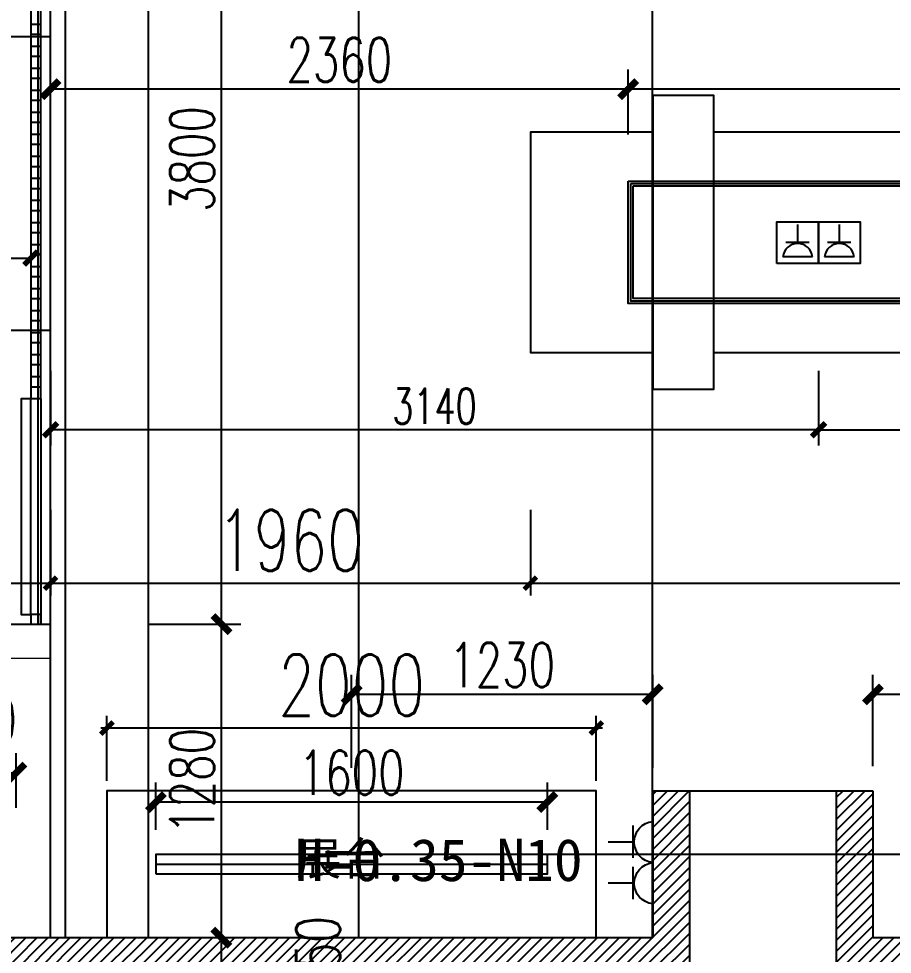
# Model space of a CAD drawing. Header units: millimetres. Extents: x 5625199 to 7433318, y -3316392 to -2552493.
# Drawn here: x 5905259 to 5908830, y -2585258 to -2581436 of the extents above; entities that cross this region are included whole.
import ezdxf

# ---------------------------------------------------------------- set-up
doc = ezdxf.new("R2010")
doc.units = ezdxf.units.MM
doc.header["$PDMODE"] = 35
doc.header["$PDSIZE"] = -10
for name, color, linetype in [('PL-固定家具', 155, 'Continuous'), ('PL-固定落地', 155, 'Continuous'), ('PL-地坪线', 8, 'Continuous'), ('PL-天花', 30, 'Continuous'), ('PL-文字标注', 2, 'Continuous'), ('PL-新建墙体', 5, 'Continuous'), ('PL-新建墙体尺寸', 155, 'Continuous'), ('PL-活动家具', 15, 'Continuous'), ('PL-灯具尺寸', 155, 'Continuous'), ('PL-门', 4, 'Continuous'), ('TXT【文字】', 8, 'Continuous'), ('开关', 1, 'Continuous'), ('插座', 1, 'Continuous')]:
    doc.layers.add(name, color=color, linetype=linetype)
doc.styles.add('STYLE2', font='simhei.ttf')
doc.styles.add('XZC', font='SIMPLEX.SHX', dxfattribs={"width": 0.7, "bigfont": 'hztxt.shx'})
doc.styles.add('标注-尺寸', font='simplex.shx', dxfattribs={"width": 0.7})
doc.styles.add('黑体', font='simhei.ttf')
doc.linetypes.add('LED_LINE', pattern='A,12.7,-5.08,["LED",XZC,S=2.54,R=0,X=-2.54,Y=-1.27],-6.35', length=24.13)
doc.dimstyles.new('100', dxfattribs={"dimtxt": 180, "dimasz": 70, "dimexe": 80, "dimexo": 100, "dimgap": 30, "dimtad": 1, "dimdec": 0, "dimrnd": 5, "dimdsep": 46, "dimtxsty": '标注-尺寸', "dimblk": 'ARCHTICK', "dimcen": 0.2, "dimdle": 5, "dimclrd": 8, "dimclre": 8, "dimclrt": 2, "dimadec": 0, "dimazin": 0, "dimtfac": 1, "dimtdec": 0, "dimtmove": 2, "dimatfit": 3, "dimldrblk": 'ccccc', "dimfxl": 300, "dimfxlon": 1, "dimtolj": 1, "dimtzin": 0, "dimarcsym": 0})
doc.dimstyles.new('MS55', dxfattribs={"dimscale": 0, "dimtxt": 5, "dimasz": 1, "dimexe": 1, "dimexo": 0.8, "dimgap": 1, "dimtad": 1, "dimdec": 0, "dimrnd": 5, "dimdsep": 46, "dimtxsty": '标注-尺寸', "dimblk": 'ARCHTICK', "dimcen": 0, "dimdle": 0.5, "dimclrd": 256, "dimclre": 256, "dimclrt": 50, "dimadec": 0, "dimazin": 0, "dimtfac": 1, "dimtdec": 0, "dimtix": 1, "dimtofl": 0, "dimtmove": 2, "dimatfit": 3, "dimldrblk": 'jt2', "dimfxl": 6, "dimfxlon": 1, "dimtvp": 1, "dimtolj": 1, "dimtzin": 0, "dimarcsym": 0})
doc.dimstyles.new('副本 100', dxfattribs={"dimscale": 0.8, "dimtxt": 180, "dimasz": 70, "dimexe": 80, "dimexo": 100, "dimgap": 30, "dimtad": 1, "dimdec": 0, "dimrnd": 5, "dimdsep": 46, "dimtxsty": '标注-尺寸', "dimblk": 'ARCHTICK', "dimcen": 0.2, "dimdle": 5, "dimclrd": 8, "dimclre": 8, "dimclrt": 2, "dimadec": 0, "dimazin": 0, "dimtfac": 1, "dimtdec": 0, "dimtmove": 2, "dimatfit": 3, "dimldrblk": 'ccccc', "dimfxl": 300, "dimfxlon": 1, "dimtolj": 1, "dimtzin": 0, "dimarcsym": 0})

# ---------------------------------------------------------------- blocks, each defined once
blk = doc.blocks.new('_ArchTick')
at = {"color": 0, "linetype": 'ByBlock', "const_width": 0.4}
blk.add_lwpolyline([(-0.5, -0.5), (0.5, 0.5)], dxfattribs=at)
blk = doc.blocks.new('*D36')
at = {"layer": 'Defpoints', "color": 0, "ltscale": 500, "transparency": 16777216}
for p in [(5905389.4, -2585189.4), (5906087.8, -2585189.4), (5905389.4, -2585339.4)]:
    blk.add_point(p, dxfattribs=at)
at = {"layer": 'PL-新建墙体尺寸', "color": 8, "lineweight": -2, "ltscale": 500, "transparency": 16777216}
for p, q in [((5905787.8, -2585189.4), (5906167.8, -2585189.4)), ((5906087.8, -2585344.4), (5906087.8, -2585184.4)), ((5905787.8, -2585339.4), (5906167.8, -2585339.4))]:
    blk.add_line(p, q, dxfattribs=at)
at = {"layer": 'PL-新建墙体尺寸', "color": 8, "linetype": 'ByBlock', "lineweight": -2, "transparency": 16777216, "xscale": 70, "yscale": 70, "zscale": 70}
for p, rotation in [((5906087.8, -2585189.4), 90), ((5906087.8, -2585339.4), 270)]:
    blk.add_blockref('_ArchTick', p, dxfattribs=dict(at, rotation=rotation))
at = {"layer": 'PL-新建墙体尺寸', "color": 2, "ltscale": 500, "transparency": 16777216, "insert": (5906482.8, -2585264.4), "char_height": 180, "attachment_point": 5, "rotation": 90, "style": '标注-尺寸'}
blk.add_mtext('\\A1;150', dxfattribs=at)
blk = doc.blocks.new('ccccc')
h = blk.add_hatch(color=44)
h.dxf.hatch_style = 1
h.paths.add_polyline_path([(-1.713, -1.115), (-1.349, -1.475), (0, 0), (-1.349, 1.475), (-1.713, 1.115), (-0.424, 0)])
at = {"color": 44}
for p, q in [((-1.349, 1.475), (-1.713, 1.115)), ((-1.713, 1.115), (-0.424, 0)), ((0, 0), (-1.349, 1.475)), ((-0.424, 0), (-5.067, 0)), ((-1.713, -1.115), (-0.424, 0)), ((0, 0), (-1.349, -1.475)), ((-1.349, -1.475), (-1.713, -1.115))]:
    blk.add_line(p, q, dxfattribs=at)
blk = doc.blocks.new('*D37')
at = {"layer": 'PL-新建墙体尺寸', "color": 8, "lineweight": -2, "ltscale": 500, "transparency": 16777216}
for p, q in [((5905787.8, -2583909.3), (5906167.8, -2583909.3)), ((5906087.8, -2585194.4), (5906087.8, -2583904.3)), ((5905787.8, -2585189.4), (5906167.8, -2585189.4))]:
    blk.add_line(p, q, dxfattribs=at)
at = {"layer": 'PL-新建墙体尺寸', "color": 8, "linetype": 'ByBlock', "lineweight": -2, "transparency": 16777216, "xscale": 70, "yscale": 70, "zscale": 70}
for p, rotation in [((5906087.8, -2583909.3), 90), ((5906087.8, -2585189.4), 270)]:
    blk.add_blockref('_ArchTick', p, dxfattribs=dict(at, rotation=rotation))
at = {"layer": 'PL-新建墙体尺寸', "color": 2, "ltscale": 500, "transparency": 16777216, "insert": (5905967.8, -2584549.4), "char_height": 180, "attachment_point": 5, "rotation": 90, "style": '标注-尺寸'}
blk.add_mtext('\\A1;1280', dxfattribs=at)
blk = doc.blocks.new('*D38')
at = {"layer": 'PL-新建墙体尺寸', "color": 8, "lineweight": -2, "ltscale": 500, "transparency": 16777216}
for p, q in [((5905978.5, -2580109.3), (5906167.8, -2580109.3)), ((5906087.8, -2583914.3), (5906087.8, -2580104.3)), ((5905787.8, -2583909.3), (5906167.8, -2583909.3))]:
    blk.add_line(p, q, dxfattribs=at)
at = {"layer": 'PL-新建墙体尺寸', "color": 8, "linetype": 'ByBlock', "lineweight": -2, "transparency": 16777216, "xscale": 70, "yscale": 70, "zscale": 70}
for p, rotation in [((5906087.8, -2580109.3), 90), ((5906087.8, -2583909.3), 270)]:
    blk.add_blockref('_ArchTick', p, dxfattribs=dict(at, rotation=rotation))
at = {"layer": 'PL-新建墙体尺寸', "color": 2, "ltscale": 500, "transparency": 16777216, "insert": (5905967.8, -2582009.3), "char_height": 180, "attachment_point": 5, "rotation": 90, "style": '标注-尺寸'}
blk.add_mtext('\\A1;3800', dxfattribs=at)
blk = doc.blocks.new('*D112')
at = {"layer": 'Defpoints', "color": 0, "transparency": 16777216}
for p in [(5907750.5, -2581724.2), (5907750.5, -2582009.5), (5912604.1, -2582099.4)]:
    blk.add_point(p, dxfattribs=at)
at = {"layer": 'PL-灯具尺寸', "color": 8, "lineweight": -2, "ltscale": 500, "transparency": 16777216}
for p, q in [((5907750.5, -2581909.5), (5907750.5, -2581644.2)), ((5912604.1, -2581999.4), (5912604.1, -2581644.2)), ((5912609.1, -2581724.2), (5907745.5, -2581724.2))]:
    blk.add_line(p, q, dxfattribs=at)
at = {"layer": 'PL-灯具尺寸', "color": 8, "linetype": 'ByBlock', "lineweight": -2, "transparency": 16777216, "xscale": 70, "yscale": 70, "zscale": 70, "rotation": 180}
blk.add_blockref('_ArchTick', (5907750.5, -2581724.2), dxfattribs=at)
at = {"layer": 'PL-灯具尺寸', "color": 8, "linetype": 'ByBlock', "lineweight": -2, "transparency": 16777216, "xscale": 70, "yscale": 70, "zscale": 70}
blk.add_blockref('_ArchTick', (5912604.1, -2581724.2), dxfattribs=at)
at = {"layer": 'PL-灯具尺寸', "color": 2, "ltscale": 500, "transparency": 16777216, "insert": (5910177.3, -2581604.2), "char_height": 180, "attachment_point": 5, "style": '标注-尺寸'}
blk.add_mtext('\\A1;4855', dxfattribs=at)
blk = doc.blocks.new('*D113')
at = {"layer": 'Defpoints', "color": 0, "transparency": 16777216}
for p in [(5905389.4, -2581724.2), (5907750.5, -2582009.5), (5905389.4, -2584064.6)]:
    blk.add_point(p, dxfattribs=at)
at = {"layer": 'PL-灯具尺寸', "color": 8, "lineweight": -2, "ltscale": 500, "transparency": 16777216}
for p, q in [((5905389.4, -2582024.2), (5905389.4, -2581644.2)), ((5907750.5, -2581909.5), (5907750.5, -2581644.2)), ((5907755.5, -2581724.2), (5905384.4, -2581724.2))]:
    blk.add_line(p, q, dxfattribs=at)
at = {"layer": 'PL-灯具尺寸', "color": 8, "linetype": 'ByBlock', "lineweight": -2, "transparency": 16777216, "xscale": 70, "yscale": 70, "zscale": 70, "rotation": 180}
blk.add_blockref('_ArchTick', (5905389.4, -2581724.2), dxfattribs=at)
at = {"layer": 'PL-灯具尺寸', "color": 8, "linetype": 'ByBlock', "lineweight": -2, "transparency": 16777216, "xscale": 70, "yscale": 70, "zscale": 70}
blk.add_blockref('_ArchTick', (5907750.5, -2581724.2), dxfattribs=at)
at = {"layer": 'PL-灯具尺寸', "color": 2, "ltscale": 500, "transparency": 16777216, "insert": (5906570, -2581604.2), "char_height": 180, "attachment_point": 5, "style": '标注-尺寸'}
blk.add_mtext('\\A1;2360', dxfattribs=at)
blk = doc.blocks.new('*D137')
at = {"layer": 'Defpoints', "color": 0, "transparency": 16777216}
for p in [(5908750.5, -2584196.1), (5908750.5, -2584589.4), (5909877.3, -2584849.4)]:
    blk.add_point(p, dxfattribs=at)
at = {"layer": 'PL-灯具尺寸', "color": 8, "lineweight": -2, "ltscale": 500, "transparency": 16777216}
for p, q in [((5908750.5, -2584489.4), (5908750.5, -2584116.1)), ((5909877.3, -2584496.1), (5909877.3, -2584116.1)), ((5909882.3, -2584196.1), (5908745.5, -2584196.1))]:
    blk.add_line(p, q, dxfattribs=at)
at = {"layer": 'PL-灯具尺寸', "color": 8, "linetype": 'ByBlock', "lineweight": -2, "transparency": 16777216, "xscale": 70, "yscale": 70, "zscale": 70, "rotation": 180}
blk.add_blockref('_ArchTick', (5908750.5, -2584196.1), dxfattribs=at)
at = {"layer": 'PL-灯具尺寸', "color": 8, "linetype": 'ByBlock', "lineweight": -2, "transparency": 16777216, "xscale": 70, "yscale": 70, "zscale": 70}
blk.add_blockref('_ArchTick', (5909877.3, -2584196.1), dxfattribs=at)
at = {"layer": 'PL-灯具尺寸', "color": 2, "ltscale": 500, "transparency": 16777216, "insert": (5909313.9, -2584076.1), "char_height": 180, "attachment_point": 5, "style": '标注-尺寸'}
blk.add_mtext('\\A1;1125', dxfattribs=at)
blk = doc.blocks.new('*D138')
at = {"layer": 'Defpoints', "color": 0, "transparency": 16777216}
for p in [(5906620.1, -2584196.1), (5906620.1, -2584889.4), (5907850.5, -2584889.4)]:
    blk.add_point(p, dxfattribs=at)
at = {"layer": 'PL-灯具尺寸', "color": 8, "lineweight": -2, "ltscale": 500, "transparency": 16777216}
for p, q in [((5906620.1, -2584496.1), (5906620.1, -2584116.1)), ((5907850.5, -2584496.1), (5907850.5, -2584116.1)), ((5907855.5, -2584196.1), (5906615.1, -2584196.1))]:
    blk.add_line(p, q, dxfattribs=at)
at = {"layer": 'PL-灯具尺寸', "color": 8, "linetype": 'ByBlock', "lineweight": -2, "transparency": 16777216, "xscale": 70, "yscale": 70, "zscale": 70, "rotation": 180}
blk.add_blockref('_ArchTick', (5906620.1, -2584196.1), dxfattribs=at)
at = {"layer": 'PL-灯具尺寸', "color": 8, "linetype": 'ByBlock', "lineweight": -2, "transparency": 16777216, "xscale": 70, "yscale": 70, "zscale": 70}
blk.add_blockref('_ArchTick', (5907850.5, -2584196.1), dxfattribs=at)
at = {"layer": 'PL-灯具尺寸', "color": 2, "ltscale": 500, "transparency": 16777216, "insert": (5907235.3, -2584076.1), "char_height": 180, "attachment_point": 5, "style": '标注-尺寸'}
blk.add_mtext('\\A1;1230', dxfattribs=at)
blk = doc.blocks.new('c')
at = {"color": 1}
for p, q in [((788246.7, -244144.4), (788246.7, -243941.4)), ((788369.6, -244135), (788119, -244135)), ((788406.2, -244287), (788087.1, -244287))]:
    blk.add_line(p, q, dxfattribs=at)
blk.add_arc((788246.7, -244305), 160.6, 6.43423, 173.56577, dxfattribs=at)
blk = doc.blocks.new('*D664')
at = {"layer": 'Defpoints', "color": 0, "transparency": 16777216}
for p in [(5903977.2, -2582088.4), (5905309.4, -2582088.4), (5905309.4, -2582413.8)]:
    blk.add_point(p, dxfattribs=at)
at = {"layer": '插座', "color": 8, "lineweight": -2, "ltscale": 500, "transparency": 16777216}
for p, q in [((5903977.2, -2582173.8), (5903977.2, -2582477.8)), ((5905309.4, -2582173.8), (5905309.4, -2582477.8)), ((5903973.2, -2582413.8), (5905313.4, -2582413.8))]:
    blk.add_line(p, q, dxfattribs=at)
at = {"layer": '插座', "color": 8, "linetype": 'ByBlock', "lineweight": -2, "transparency": 16777216, "xscale": 56, "yscale": 56, "zscale": 56, "rotation": 180}
blk.add_blockref('_ArchTick', (5903977.2, -2582413.8), dxfattribs=at)
at = {"layer": '插座', "color": 8, "linetype": 'ByBlock', "lineweight": -2, "transparency": 16777216, "xscale": 56, "yscale": 56, "zscale": 56}
blk.add_blockref('_ArchTick', (5905309.4, -2582413.8), dxfattribs=at)
at = {"layer": '插座', "color": 2, "ltscale": 500, "transparency": 16777216, "insert": (5904643.3, -2582317.8), "char_height": 144, "attachment_point": 5, "style": '标注-尺寸'}
blk.add_mtext('\\A1;1330', dxfattribs=at)
blk = doc.blocks.new('*D1154')
at = {"layer": 'Defpoints', "color": 0, "transparency": 16777216}
for p in [(5907350.5, -2582799.4), (5905389.4, -2583134.1), (5907350.5, -2583741.7)]:
    blk.add_point(p, dxfattribs=at)
at = {"layer": 'TXT【文字】', "lineweight": -2, "ltscale": 500, "transparency": 16777216}
for p, q in [((5905389.4, -2583441.7), (5905389.4, -2583791.7)), ((5907350.5, -2583441.7), (5907350.5, -2583791.7)), ((5905364.4, -2583741.7), (5907375.5, -2583741.7))]:
    blk.add_line(p, q, dxfattribs=at)
at = {"layer": 'TXT【文字】', "linetype": 'ByBlock', "lineweight": -2, "transparency": 16777216, "xscale": 50.00000000000001, "yscale": 50.00000000000001, "zscale": 50.00000000000001, "rotation": 180}
blk.add_blockref('_ArchTick', (5905389.4, -2583741.7), dxfattribs=at)
at = {"layer": 'TXT【文字】', "linetype": 'ByBlock', "lineweight": -2, "transparency": 16777216, "xscale": 50.00000000000001, "yscale": 50.00000000000001, "zscale": 50.00000000000001}
blk.add_blockref('_ArchTick', (5907350.5, -2583741.7), dxfattribs=at)
at = {"layer": 'TXT【文字】', "color": 50, "ltscale": 500, "transparency": 16777216, "insert": (5906370, -2583566.7), "char_height": 250, "attachment_point": 5, "style": '标注-尺寸'}
blk.add_mtext('\\A1;1960', dxfattribs=at)
blk = doc.blocks.new('jt2')
at = {"ltscale": 0.1}
blk.add_line((0, 0), (-1, 0), dxfattribs=at)
at = {"color": 6, "ltscale": 0.1}
blk.add_lwpolyline([(-1.217, 1.261), (-0.717, 1.5), (0.019, 0), (-0.717, -1.5), (-1.217, -1.261), (0, 0), (-1.217, 1.261)], dxfattribs=at)
blk = doc.blocks.new('*D1155')
at = {"layer": 'Defpoints', "color": 0, "transparency": 16777216}
for p in [(5907350.5, -2582799.4), (5913004.1, -2582799.4), (5913004.1, -2583741.7)]:
    blk.add_point(p, dxfattribs=at)
at = {"layer": 'TXT【文字】', "lineweight": -2, "ltscale": 500, "transparency": 16777216}
for p, q in [((5907350.5, -2583441.7), (5907350.5, -2583791.7)), ((5913004.1, -2583441.7), (5913004.1, -2583791.7)), ((5907325.5, -2583741.7), (5913029.1, -2583741.7))]:
    blk.add_line(p, q, dxfattribs=at)
at = {"layer": 'TXT【文字】', "linetype": 'ByBlock', "lineweight": -2, "transparency": 16777216, "xscale": 50.00000000000001, "yscale": 50.00000000000001, "zscale": 50.00000000000001, "rotation": 180}
blk.add_blockref('_ArchTick', (5907350.5, -2583741.7), dxfattribs=at)
at = {"layer": 'TXT【文字】', "linetype": 'ByBlock', "lineweight": -2, "transparency": 16777216, "xscale": 50.00000000000001, "yscale": 50.00000000000001, "zscale": 50.00000000000001}
blk.add_blockref('_ArchTick', (5913004.1, -2583741.7), dxfattribs=at)
at = {"layer": 'TXT【文字】', "color": 50, "ltscale": 500, "transparency": 16777216, "insert": (5910177.3, -2583566.7), "char_height": 250, "attachment_point": 5, "style": '标注-尺寸'}
blk.add_mtext('\\A1;5655', dxfattribs=at)
blk = doc.blocks.new('*D1234')
at = {"layer": 'Defpoints', "color": 0, "transparency": 16777216}
for p in [(5904232.3, -2582009.3), (5905389.4, -2583076.1), (5905389.4, -2583741.7)]:
    blk.add_point(p, dxfattribs=at)
at = {"layer": 'TXT【文字】', "lineweight": -2, "ltscale": 500, "transparency": 16777216}
for p, q in [((5904232.3, -2583441.7), (5904232.3, -2583791.7)), ((5905389.4, -2583441.7), (5905389.4, -2583791.7)), ((5904207.3, -2583741.7), (5905414.4, -2583741.7))]:
    blk.add_line(p, q, dxfattribs=at)
at = {"layer": 'TXT【文字】', "linetype": 'ByBlock', "lineweight": -2, "transparency": 16777216, "xscale": 50.00000000000001, "yscale": 50.00000000000001, "zscale": 50.00000000000001, "rotation": 180}
blk.add_blockref('_ArchTick', (5904232.3, -2583741.7), dxfattribs=at)
at = {"layer": 'TXT【文字】', "linetype": 'ByBlock', "lineweight": -2, "transparency": 16777216, "xscale": 50.00000000000001, "yscale": 50.00000000000001, "zscale": 50.00000000000001}
blk.add_blockref('_ArchTick', (5905389.4, -2583741.7), dxfattribs=at)
at = {"layer": 'TXT【文字】', "color": 50, "ltscale": 500, "transparency": 16777216, "insert": (5904810.8, -2583566.7), "char_height": 250, "attachment_point": 5, "style": '标注-尺寸'}
blk.add_mtext('\\A1;1155', dxfattribs=at)
blk = doc.blocks.new('G$C5D224C30')
at = {"color": 1}
for p, q in [((85.2, 81.8), (85.2, 159)), ((131.9, 85.4), (36.7, 85.4)), ((145.8, 27.6), (24.5, 27.6))]:
    blk.add_line(p, q, dxfattribs=at)
blk.add_lwpolyline([(0, 0), (0, 170), (170.3, 170), (170.3, 0)], close=True, dxfattribs=at)
blk.add_arc((85.2, 20.8), 61, 6.4342, 173.5658, dxfattribs=at)
blk = doc.blocks.new('*D1313')
at = {"layer": 'Defpoints', "color": 0, "transparency": 16777216}
for p in [(5908528.2, -2582436.1), (5905389.4, -2582451.2), (5905389.4, -2583115)]:
    blk.add_point(p, dxfattribs=at)
at = {"layer": '插座', "color": 8, "lineweight": -2, "ltscale": 500, "transparency": 16777216}
for p, q in [((5905389.4, -2582875), (5905389.4, -2583179)), ((5908528.2, -2582875), (5908528.2, -2583179)), ((5908532.2, -2583115), (5905385.4, -2583115))]:
    blk.add_line(p, q, dxfattribs=at)
at = {"layer": '插座', "color": 8, "linetype": 'ByBlock', "lineweight": -2, "transparency": 16777216, "xscale": 56, "yscale": 56, "zscale": 56, "rotation": 180}
blk.add_blockref('_ArchTick', (5905389.4, -2583115), dxfattribs=at)
at = {"layer": '插座', "color": 8, "linetype": 'ByBlock', "lineweight": -2, "transparency": 16777216, "xscale": 56, "yscale": 56, "zscale": 56}
blk.add_blockref('_ArchTick', (5908528.2, -2583115), dxfattribs=at)
at = {"layer": '插座', "color": 2, "ltscale": 500, "transparency": 16777216, "insert": (5906958.8, -2583019), "char_height": 144, "attachment_point": 5, "style": '标注-尺寸'}
blk.add_mtext('\\A1;3140', dxfattribs=at)
blk = doc.blocks.new('*D1314')
at = {"layer": 'Defpoints', "color": 0, "transparency": 16777216}
for p in [(5909057.3, -2580109.3), (5909244.4, -2580109.3), (5908698.5, -2582351.2)]:
    blk.add_point(p, dxfattribs=at)
at = {"layer": '插座', "color": 8, "lineweight": -2, "ltscale": 500, "transparency": 16777216}
for p, q in [((5909137.3, -2580109.3), (5909308.4, -2580109.3)), ((5909244.4, -2582355.2), (5909244.4, -2580105.3)), ((5909004.4, -2582351.2), (5909308.4, -2582351.2))]:
    blk.add_line(p, q, dxfattribs=at)
at = {"layer": '插座', "color": 8, "linetype": 'ByBlock', "lineweight": -2, "transparency": 16777216, "xscale": 56, "yscale": 56, "zscale": 56}
for p, rotation in [((5909244.4, -2580109.3), 90), ((5909244.4, -2582351.2), 270)]:
    blk.add_blockref('_ArchTick', p, dxfattribs=dict(at, rotation=rotation))
at = {"layer": '插座', "color": 2, "ltscale": 500, "transparency": 16777216, "insert": (5909148.4, -2581230.2), "char_height": 144, "attachment_point": 5, "rotation": 90, "style": '标注-尺寸'}
blk.add_mtext('\\A1;2240', dxfattribs=at)
blk = doc.blocks.new('*D1315')
at = {"layer": 'Defpoints', "color": 0, "transparency": 16777216}
for p in [(5908528.2, -2582436.1), (5918585.3, -2582436.1), (5918585.3, -2583115)]:
    blk.add_point(p, dxfattribs=at)
at = {"layer": '插座', "color": 8, "lineweight": -2, "ltscale": 500, "transparency": 16777216}
for p, q in [((5908528.2, -2582875), (5908528.2, -2583179)), ((5918585.3, -2582875), (5918585.3, -2583179)), ((5908524.2, -2583115), (5918589.3, -2583115))]:
    blk.add_line(p, q, dxfattribs=at)
at = {"layer": '插座', "color": 8, "linetype": 'ByBlock', "lineweight": -2, "transparency": 16777216, "xscale": 56, "yscale": 56, "zscale": 56, "rotation": 180}
blk.add_blockref('_ArchTick', (5908528.2, -2583115), dxfattribs=at)
at = {"layer": '插座', "color": 8, "linetype": 'ByBlock', "lineweight": -2, "transparency": 16777216, "xscale": 56, "yscale": 56, "zscale": 56}
blk.add_blockref('_ArchTick', (5918585.3, -2583115), dxfattribs=at)
at = {"layer": '插座', "color": 2, "ltscale": 500, "transparency": 16777216, "insert": (5913556.8, -2583019), "char_height": 144, "attachment_point": 5, "style": '标注-尺寸'}
blk.add_mtext('\\A1;10055', dxfattribs=at)
blk = doc.blocks.new('*D1414')
at = {"layer": 'Defpoints', "color": 0, "transparency": 16777216}
for p in [(5905620.1, -2584333.6), (5905620.1, -2584589.4), (5907620.1, -2584589.4)]:
    blk.add_point(p, dxfattribs=at)
at = {"layer": 'TXT【文字】', "lineweight": -2, "ltscale": 500, "transparency": 16777216}
for p, q in [((5905620.1, -2584549.4), (5905620.1, -2584283.6)), ((5907620.1, -2584549.4), (5907620.1, -2584283.6)), ((5907645.1, -2584333.6), (5905595.1, -2584333.6))]:
    blk.add_line(p, q, dxfattribs=at)
at = {"layer": 'TXT【文字】', "linetype": 'ByBlock', "lineweight": -2, "transparency": 16777216, "xscale": 50.00000000000001, "yscale": 50.00000000000001, "zscale": 50.00000000000001, "rotation": 180}
blk.add_blockref('_ArchTick', (5905620.1, -2584333.6), dxfattribs=at)
at = {"layer": 'TXT【文字】', "linetype": 'ByBlock', "lineweight": -2, "transparency": 16777216, "xscale": 50.00000000000001, "yscale": 50.00000000000001, "zscale": 50.00000000000001}
blk.add_blockref('_ArchTick', (5907620.1, -2584333.6), dxfattribs=at)
at = {"layer": 'TXT【文字】', "color": 50, "ltscale": 500, "transparency": 16777216, "insert": (5906620.1, -2584158.6), "char_height": 250, "attachment_point": 5, "style": '标注-尺寸'}
blk.add_mtext('\\A1;2000', dxfattribs=at)
blk = doc.blocks.new('*D1454')
at = {"layer": 'Defpoints', "color": 0, "transparency": 16777216}
for p in [(5905820.1, -2584635.9), (5905820.1, -2584849.4), (5907420.1, -2584849.4)]:
    blk.add_point(p, dxfattribs=at)
at = {"layer": 'PL-灯具尺寸', "color": 8, "lineweight": -2, "ltscale": 500, "transparency": 16777216}
for p, q in [((5905820.1, -2584749.4), (5905820.1, -2584555.9)), ((5907420.1, -2584749.4), (5907420.1, -2584555.9)), ((5907425.1, -2584635.9), (5905815.1, -2584635.9))]:
    blk.add_line(p, q, dxfattribs=at)
at = {"layer": 'PL-灯具尺寸', "color": 8, "linetype": 'ByBlock', "lineweight": -2, "transparency": 16777216, "xscale": 70, "yscale": 70, "zscale": 70, "rotation": 180}
blk.add_blockref('_ArchTick', (5905820.1, -2584635.9), dxfattribs=at)
at = {"layer": 'PL-灯具尺寸', "color": 8, "linetype": 'ByBlock', "lineweight": -2, "transparency": 16777216, "xscale": 70, "yscale": 70, "zscale": 70}
blk.add_blockref('_ArchTick', (5907420.1, -2584635.9), dxfattribs=at)
at = {"layer": 'PL-灯具尺寸', "color": 2, "ltscale": 500, "transparency": 16777216, "insert": (5906620.1, -2584515.9), "char_height": 180, "attachment_point": 5, "style": '标注-尺寸'}
blk.add_mtext('\\A1;1600', dxfattribs=at)
blk = doc.blocks.new('*D1462')
at = {"layer": 'Defpoints', "color": 0, "transparency": 16777216}
for p in [(5905249.4, -2584515.9), (5904929.7, -2584759.7), (5905249.4, -2584759.7)]:
    blk.add_point(p, dxfattribs=at)
at = {"layer": 'PL-灯具尺寸', "color": 8, "lineweight": -2, "ltscale": 500, "transparency": 16777216}
for p, q in [((5904929.7, -2584659.7), (5904929.7, -2584435.9)), ((5905249.4, -2584659.7), (5905249.4, -2584435.9)), ((5904924.7, -2584515.9), (5905254.4, -2584515.9))]:
    blk.add_line(p, q, dxfattribs=at)
at = {"layer": 'PL-灯具尺寸', "color": 8, "linetype": 'ByBlock', "lineweight": -2, "transparency": 16777216, "xscale": 70, "yscale": 70, "zscale": 70, "rotation": 180}
blk.add_blockref('_ArchTick', (5904929.7, -2584515.9), dxfattribs=at)
at = {"layer": 'PL-灯具尺寸', "color": 8, "linetype": 'ByBlock', "lineweight": -2, "transparency": 16777216, "xscale": 70, "yscale": 70, "zscale": 70}
blk.add_blockref('_ArchTick', (5905249.4, -2584515.9), dxfattribs=at)
at = {"layer": 'PL-灯具尺寸', "color": 2, "ltscale": 500, "transparency": 16777216, "insert": (5905089.5, -2584300.9), "char_height": 180, "attachment_point": 5, "style": '标注-尺寸'}
blk.add_mtext('\\A1;320', dxfattribs=at)

msp = doc.modelspace()

# ---------------------------------------------------------------- hatches: boundary and pattern name
at = {"layer": 'PL-地坪线', "ltscale": 500}
h = msp.add_hatch(dxfattribs=at)
h.set_pattern_fill('_USER', color=250, scale=600, angle=90, pattern_type=0)
h.set_pattern_definition([(90, (5905389.4, -2583909.3), (-600, 4e-14), [])])
h.paths.add_polyline_path([(5903357.27, -2580109.31), (5902757.27, -2580109.31), (5900849.37, -2580109.31), (5900849.36, -2583909.31), (5902909.37, -2583909.31), (5905389.39, -2583909.31), (5905389.39, -2580109.31)])
h = msp.add_hatch(dxfattribs=at)
h.set_pattern_fill('_USER', color=250, scale=1200, pattern_type=0)
h.set_pattern_definition([(0, (5905389.4, -2583909.3), (0, 1200), [])])
h.paths.add_polyline_path([(5903357.27, -2580109.31), (5902757.27, -2580109.31), (5900849.37, -2580109.31), (5900849.36, -2583909.31), (5902909.37, -2583909.31), (5905389.39, -2583909.31), (5905389.39, -2580109.31)])
h = msp.add_hatch(dxfattribs=at)
h.set_pattern_fill('_USER', color=250, scale=1200, angle=90, pattern_type=0)
h.set_pattern_definition([(90, (5919849.4, -2585359.4), (-1200, 7e-14), [])])
h.paths.add_polyline_path([(5927018.95, -2585729.48), (5927018.95, -2585339.42), (5925478.78, -2585339.42), (5925328.78, -2585339.42), (5923168.78, -2585339.42), (5923068.78, -2585339.42), (5923018.78, -2585339.42), (5923018.78, -2585289.42), (5923018.78, -2585189.42), (5923018.78, -2580509.31), (5923018.78, -2580109.31), (5922418.78, -2580109.31), (5921357.27, -2580109.31), (5920757.27, -2580109.31), (5915357.27, -2580109.31), (5914757.27, -2580109.31), (5909357.27, -2580109.31), (5908757.27, -2580109.31), (5905389.39, -2580109.31), (5905389.39, -2583909.31), (5905389.39, -2584049.31), (5905389.39, -2585189.42), (5907850.52, -2585189.42), (5907850.52, -2584589.42), (5908000.52, -2584589.42), (5908600.52, -2584589.42), (5908750.52, -2584589.42), (5908750.52, -2585189.42), (5912854.13, -2585189.42), (5912854.13, -2584589.42), (5913004.13, -2584589.42), (5913004.13, -2585339.42), (5915404.13, -2585339.42), (5915404.13, -2584589.42), (5915554.13, -2584589.42), (5915554.13, -2585189.42), (5919699.42, -2585189.42), (5919699.42, -2584589.42), (5919849.42, -2584589.42), (5919849.42, -2585339.42), (5919849.42, -2585349.42), (5919849.42, -2585359.42), (5919849.42, -2587719.42), (5919849.42, -2587729.42), (5919849.42, -2587739.42), (5919849.42, -2588489.42), (5919699.42, -2588489.42), (5919699.42, -2587889.42), (5915554.13, -2587889.42), (5915554.13, -2588489.42), (5915404.13, -2588489.42), (5915404.13, -2587739.42), (5913004.13, -2587739.42), (5913004.13, -2588489.42), (5912854.13, -2588489.42), (5912854.13, -2587889.42), (5908750.52, -2587889.42), (5908750.52, -2588489.42), (5908600.52, -2588489.42), (5908600.52, -2587739.42), (5908000.52, -2587739.42), (5908000.52, -2588489.42), (5907850.52, -2588489.42), (5907850.52, -2587889.42), (5905389.66, -2587889.42), (5905389.39, -2590009.53), (5903189.37, -2590009.53), (5903189.37, -2598029.48), (5905109.37, -2598029.48), (5907882.09, -2598029.48), (5920336.21, -2598029.48), (5923109.37, -2598029.48), (5925063.95, -2598029.48), (5926523.14, -2598029.48), (5927018.96, -2598029.48), (5927018.94, -2597729.66), (5926984.21, -2595029.85), (5923018.77, -2595029.85), (5923018.77, -2593127.21), (5923152.98, -2593127.21), (5923152.98, -2593687.74), (5923224.03, -2593687.74), (5924124.04, -2593687.74), (5924787.2, -2593687.74), (5924787.2, -2591366.67), (5924124.04, -2591366.67), (5923224.03, -2591366.67), (5923152.98, -2591366.67), (5923152.98, -2591927.2), (5923018.77, -2591927.2), (5923018.77, -2591579.55), (5921718.77, -2591579.55), (5921718.77, -2595029.85), (5921568.77, -2595029.85), (5921568.77, -2591579.55), (5921468.77, -2591579.55), (5921468.77, -2591429.55), (5923018.77, -2591429.55), (5923018.77, -2589809.55), (5927018.95, -2589809.55), (5927018.95, -2586329.48), (5927018.95, -2585774.42)])
h.paths.add_polyline_path([(5906475.65, -2595493.67), (5907291.12, -2595493.67), (5907698.86, -2596199.89), (5907291.12, -2596906.11), (5906475.65, -2596906.11), (5906067.92, -2596199.89)], flags=16)
h.paths.add_polyline_path([(5906533.39, -2595593.67), (5907233.39, -2595593.67), (5907583.39, -2596199.89), (5907233.39, -2596806.11), (5906533.39, -2596806.11), (5906183.39, -2596199.89)], flags=0)
h.paths.add_polyline_path([(5907239.37, -2596199.48, 1), (5906539.37, -2596199.48, 1)], flags=0)
at = {"layer": 'PL-新建墙体'}
h = msp.add_hatch(dxfattribs=at)
h.set_pattern_fill('ANSI31', color=251, scale=10)
h.set_pattern_definition([(45, (273402.825, -417409.755), (-22.4506403, 22.4506403), [])])
h.paths.add_polyline_path([(5905249.39, -2585189.42), (5904749.39, -2585189.42), (5904749.39, -2585339.42), (5904749.41, -2585839.42), (5905389.39, -2585839.42), (5905389.39, -2585339.42), (5908000.52, -2585339.42), (5908000.52, -2584589.42), (5907850.52, -2584589.42), (5907850.52, -2585189.42), (5905389.39, -2585189.42)])
h.paths.add_polyline_path([(5908600.52, -2587739.42), (5908600.52, -2588489.42), (5908750.52, -2588489.42), (5908750.52, -2587889.42), (5912854.13, -2587889.42), (5912854.13, -2588489.42), (5913004.13, -2588489.42), (5913004.13, -2587739.42)])
h.paths.add_polyline_path([(5913004.13, -2585339.42), (5913004.13, -2584589.42), (5912854.13, -2584589.42), (5912854.13, -2585189.42), (5908750.52, -2585189.42), (5908750.52, -2584589.42), (5908600.52, -2584589.42), (5908600.52, -2585339.42)])
h.paths.add_polyline_path([(5919849.42, -2585339.42), (5919849.42, -2584589.42), (5919699.42, -2584589.42), (5919699.42, -2585189.42), (5915554.13, -2585189.42), (5915554.13, -2584589.42), (5915404.13, -2584589.42), (5915404.13, -2585339.42)])
h.paths.add_polyline_path([(5915404.13, -2587739.42), (5915404.13, -2588489.42), (5915554.13, -2588489.42), (5915554.13, -2587889.42), (5919699.42, -2587889.42), (5919699.42, -2588489.42), (5919849.42, -2588489.42), (5919849.42, -2587739.42)])
h.paths.add_polyline_path([(5922418.78, -2579969.31), (5922418.78, -2580029.31), (5922418.78, -2580049.31), (5922418.78, -2580109.31), (5923018.78, -2580109.31), (5923018.78, -2580509.31), (5923168.78, -2580509.31), (5923168.78, -2580109.31), (5923289.37, -2580109.31), (5923289.37, -2579969.31)])

# ---------------------------------------------------------------- linework, layer by layer
at = {"lineweight": 9}
for p, q in [((5905389.39, -2583909.31), (5902909.37, -2583909.31)), ((5905389.39, -2584049.31), (5903049.37, -2584049.31))]:
    msp.add_line(p, q, dxfattribs=at)
at = {"ltscale": 500}
msp.add_line((5905389.39, -2585189.42), (5905389.39, -2583909.31), dxfattribs=at)
at = {"layer": 'PL-固定家具', "ltscale": 500}
for p, q in [((5905309.39, -2580109.2), (5905309.39, -2582989.31)), ((5905349.39, -2582989.2), (5905349.39, -2580109.2)), ((5905349.39, -2582989.31), (5905309.39, -2582989.31))]:
    msp.add_line(p, q, dxfattribs=at)
at = {"layer": 'PL-固定家具', "color": 250, "ltscale": 500}
for points in [[(5905309.39, -2581499.2), (5905349.39, -2581499.2), (5905349.39, -2581459.2), (5905309.39, -2581459.2)], [(5905309.39, -2581589.2), (5905349.39, -2581589.2), (5905349.39, -2581549.2), (5905309.39, -2581549.2)], [(5905309.39, -2581679.2), (5905349.39, -2581679.2), (5905349.39, -2581639.2), (5905309.39, -2581639.2)], [(5905309.39, -2581769.2), (5905349.39, -2581769.2), (5905349.39, -2581729.2), (5905309.39, -2581729.2)], [(5905309.39, -2581859.2), (5905349.39, -2581859.2), (5905349.39, -2581819.2), (5905309.39, -2581819.2)], [(5905309.39, -2581949.2), (5905349.39, -2581949.2), (5905349.39, -2581909.2), (5905309.39, -2581909.2)], [(5905309.39, -2582039.2), (5905349.39, -2582039.2), (5905349.39, -2581999.2), (5905309.39, -2581999.2)], [(5905309.39, -2582129.2), (5905349.39, -2582129.2), (5905349.39, -2582089.2), (5905309.39, -2582089.2)], [(5905309.39, -2582219.2), (5905349.39, -2582219.2), (5905349.39, -2582179.2), (5905309.39, -2582179.2)], [(5905309.39, -2582309.2), (5905349.39, -2582309.2), (5905349.39, -2582269.2), (5905309.39, -2582269.2)], [(5905309.39, -2582399.2), (5905349.39, -2582399.2), (5905349.39, -2582359.2), (5905309.39, -2582359.2)], [(5905309.39, -2582489.2), (5905349.39, -2582489.2), (5905349.39, -2582449.2), (5905309.39, -2582449.2)], [(5905309.39, -2582579.2), (5905349.39, -2582579.2), (5905349.39, -2582539.2), (5905309.39, -2582539.2)], [(5905309.39, -2582669.2), (5905349.39, -2582669.2), (5905349.39, -2582629.2), (5905309.39, -2582629.2)], [(5905309.39, -2582759.2), (5905349.39, -2582759.2), (5905349.39, -2582719.2), (5905309.39, -2582719.2)], [(5905309.39, -2582849.2), (5905349.39, -2582849.2), (5905349.39, -2582809.2), (5905309.39, -2582809.2)], [(5905309.39, -2582939.2), (5905349.39, -2582939.2), (5905349.39, -2582899.2), (5905309.39, -2582899.2)]]:
    msp.add_lwpolyline(points, close=True, dxfattribs=at)
at = {"layer": 'PL-固定家具', "ltscale": 500}
msp.add_lwpolyline([(5905309.39, -2583909.2), (5905349.39, -2583909.2), (5905349.39, -2583869.2), (5905309.39, -2583869.2)], close=True, dxfattribs=at)
at = {"layer": 'PL-固定落地', "color": 8, "ltscale": 500}
msp.add_line((5905389.39, -2583909.31), (5905389.39, -2580109.31), dxfattribs=at)
at = {"layer": 'PL-地坪线', "color": 2, "linetype": 'LED_LINE', "ltscale": 0.3}
msp.add_line((5905339.39, -2583909.31), (5905339.39, -2580109.31), dxfattribs=at)
at = {"layer": 'PL-地坪线', "ltscale": 500}
for p, q in [((5905389.39, -2583909.31), (5905389.39, -2580109.31)), ((5908000.52, -2584589.42), (5908600.52, -2584589.42))]:
    msp.add_line(p, q, dxfattribs=at)
at = {"layer": 'PL-天花', "ltscale": 500}
for p, q in [((5905789.39, -2585189.42), (5905789.39, -2580109.31)), ((5905349.39, -2582989.2), (5905349.39, -2583909.31))]:
    msp.add_line(p, q, dxfattribs=at)
at = {"layer": 'PL-天花', "color": 2, "linetype": 'LED_LINE', "ltscale": 0.3}
msp.add_line((5905820.09, -2584889.42), (5907420.09, -2584889.42), dxfattribs=at)
at = {"layer": 'PL-天花', "ltscale": 500}
for points in [[(5907750.52, -2582099.36), (5912604.13, -2582099.36), (5912604.13, -2582599.36), (5907750.52, -2582599.36)], [(5907770.52, -2582119.36), (5912584.13, -2582119.36), (5912584.13, -2582579.36), (5907770.52, -2582579.36)], [(5905820.09, -2584929.42), (5907420.09, -2584929.42), (5907420.09, -2584849.42), (5905820.09, -2584849.42)]]:
    msp.add_lwpolyline(points, close=True, dxfattribs=at)
at = {"layer": 'PL-天花', "color": 2, "linetype": 'LED_LINE', "ltscale": 0.3}
msp.add_lwpolyline([(5907760.52, -2582109.36), (5912594.13, -2582109.36), (5912594.13, -2582589.36), (5907760.52, -2582589.36)], close=True, dxfattribs=at)
at = {"layer": 'PL-新建墙体'}
for p, q in [((5907850.52, -2584589.42), (5908000.52, -2584589.42)), ((5907850.52, -2584589.42), (5907850.52, -2585189.42)), ((5908000.52, -2584589.42), (5908000.52, -2585339.42)), ((5908600.52, -2584589.42), (5908600.52, -2585339.42)), ((5908600.52, -2584589.42), (5908750.52, -2584589.42)), ((5908750.52, -2584589.42), (5908750.52, -2585189.42)), ((5904749.39, -2585189.42), (5907850.52, -2585189.42)), ((5908750.52, -2585189.42), (5912854.13, -2585189.42))]:
    msp.add_line(p, q, dxfattribs=at)
at = {"layer": 'PL-活动家具'}
for points in [[(5907850.52, -2581749.36), (5907850.52, -2582949.36), (5908100.52, -2582949.36), (5908100.52, -2581749.36)], [(5905620.09, -2585189.42), (5907620.09, -2585189.42), (5907620.09, -2584589.42), (5905620.09, -2584589.42)]]:
    msp.add_lwpolyline(points, close=True, dxfattribs=at)
for points in [[(5907850.52, -2581899.36), (5907350.52, -2581899.36), (5907350.52, -2582799.36), (5907850.52, -2582799.36)], [(5908100.52, -2582799.36), (5913004.13, -2582799.36), (5913004.13, -2581899.36), (5908100.52, -2581899.36)]]:
    msp.add_lwpolyline(points, dxfattribs=at)
at = {"layer": 'PL-门'}
msp.add_lwpolyline([(5905309.39, -2583869.2), (5905309.39, -2582989.2), (5905269.39, -2582989.2), (5905269.39, -2583869.2)], close=True, dxfattribs=at)
at = {"layer": '开关', "const_width": 7.95}
msp.add_lwpolyline([(5907320.09, -2584849.42), (5909002.33, -2584849.42)], dxfattribs=at)

# ---------------------------------------------------------------- block references
at = {"layer": '插座', "color": 8, "rotation": 359.9999974755499}
for p in [(5908357.92, -2582436.13), (5908528.19, -2582436.13)]:
    msp.add_blockref('G$C5D224C30', p, dxfattribs=at)
at = {"layer": '插座', "color": 8, "extrusion": (0, 0, -1), "xscale": 0.5278793143221311, "yscale": 0.5278793143221311, "zscale": -0.5278793143221311, "rotation": 270}
for p in [(-5778896.45, -2168699.93), (-5778896.45, -2168868.4)]:
    msp.add_blockref('c', p, dxfattribs=at)

# ---------------------------------------------------------------- texts
at = {"layer": 'PL-文字标注', "color": 2, "style": '黑体'}
msp.add_text('展台', height=135.168, dxfattribs=at).set_placement((5906394.01, -2584934.01))
at = {"layer": '插座', "color": 1, "ltscale": 0.5, "style": 'STYLE2'}
msp.add_text('H=0.35-N10', height=172.8, rotation=0.01848, dxfattribs=at).set_placement((5906388.77, -2584958.83))

# ---------------------------------------------------------------- dimensions: what is measured, and where the dimension line sits
at = {"layer": 'PL-新建墙体尺寸', "ltscale": 500}
for base, p1, p2, picture, middle in [((5906087.76, -2580109.31), (5905389.39, -2583909.31), (5905878.46, -2580109.31), '*D38', (5905967.76, -2582009.31)), ((5906087.76, -2583909.31), (5905389.39, -2585189.42), (5905389.39, -2583909.31), '*D37', (5905967.76, -2584549.36)), ((5906087.76, -2585189.42), (5905389.39, -2585339.42), (5905389.39, -2585189.42), '*D36', (5906482.76, -2585264.42))]:
    dim = msp.add_linear_dim(base=base, p1=p1, p2=p2, angle=90, dimstyle='100', dxfattribs=at)
    dim.commit()
    dim.dimension.update_dxf_attribs({"geometry": picture, "text_midpoint": middle})
at = {"layer": 'PL-灯具尺寸', "ltscale": 500}
for base, p1, p2, picture, middle in [((5905389.39, -2581724.18), (5907750.52, -2582009.47), (5905389.39, -2584064.61), '*D113', (5906569.96, -2581604.18)), ((5907750.52, -2581724.18), (5912604.13, -2582099.36), (5907750.52, -2582009.47), '*D112', (5910177.33, -2581604.18)), ((5906620.09, -2584196.13), (5907850.52, -2584889.42), (5906620.09, -2584889.42), '*D138', (5907235.3, -2584076.13)), ((5908750.52, -2584196.13), (5909877.33, -2584849.42), (5908750.52, -2584589.42), '*D137', (5909313.92, -2584076.13))]:
    dim = msp.add_linear_dim(base=base, p1=p1, p2=p2, dimstyle='100', dxfattribs=at)
    dim.commit()
    dim.dimension.update_dxf_attribs({"geometry": picture, "text_midpoint": middle})
for base, p1, p2, picture, middle in [((5905249.39, -2584515.87), (5904929.67, -2584759.69), (5905249.39, -2584759.69), '*D1462', (5905089.53, -2584300.87)), ((5905820.09, -2584635.85), (5907420.09, -2584849.42), (5905820.09, -2584849.42), '*D1454', (5906620.09, -2584515.85))]:
    dim = msp.add_linear_dim(base=base, p1=p1, p2=p2, dimstyle='100', override={"dimtxsty": '标注-尺寸', "dimldrblk": 'ccccc'}, dxfattribs=at)
    dim.commit()
    dim.dimension.update_dxf_attribs({"geometry": picture, "text_midpoint": middle})
at = {"layer": 'TXT【文字】', "color": 8, "ltscale": 500}
for base, p1, p2, override, picture, middle in [((5905389.39, -2583741.72), (5904232.27, -2582009.31), (5905389.39, -2583076.14), {"dimscale": 50}, '*D1234', (5904810.83, -2583566.72)), ((5907350.52, -2583741.72), (5905389.39, -2583134.07), (5907350.52, -2582799.36), {"dimscale": 50}, '*D1154', (5906369.96, -2583566.72)), ((5913004.13, -2583741.72), (5907350.52, -2582799.36), (5913004.13, -2582799.36), {"dimscale": 50}, '*D1155', (5910177.33, -2583566.72)), ((5905620.09, -2584333.58), (5907620.09, -2584589.42), (5905620.09, -2584589.42), {"dimscale": 50, "dimtxsty": '标注-尺寸', "dimldrblk": 'jt2'}, '*D1414', (5906620.09, -2584158.58))]:
    dim = msp.add_linear_dim(base=base, p1=p1, p2=p2, dimstyle='MS55', override=override, dxfattribs=at)
    dim.commit()
    dim.dimension.update_dxf_attribs({"geometry": picture, "text_midpoint": middle})
at = {"layer": '插座', "color": 8, "ltscale": 500}
dim = msp.add_linear_dim(base=(5909244.42, -2580109.31), p1=(5908698.47, -2582351.15), p2=(5909057.27, -2580109.31), angle=90, dimstyle='副本 100', dxfattribs=at)
dim.commit()
dim.dimension.update_dxf_attribs({"geometry": '*D1314', "text_midpoint": (5909148.42, -2581230.23)})
at = {"layer": '插座', "ltscale": 500}
dim = msp.add_linear_dim(base=(5905309.39, -2582413.8), p1=(5903977.2, -2582088.38), p2=(5905309.39, -2582088.38), dimstyle='副本 100', dxfattribs=at)
dim.commit()
dim.dimension.update_dxf_attribs({"geometry": '*D664', "text_midpoint": (5904643.29, -2582317.8)})
at = {"layer": '插座', "color": 8, "ltscale": 500}
for base, p2, picture, middle in [((5905389.39, -2583114.97), (5905389.39, -2582451.25), '*D1313', (5906958.79, -2583018.97)), ((5918585.34, -2583114.97), (5918585.34, -2582436.13), '*D1315', (5913556.77, -2583018.97))]:
    dim = msp.add_linear_dim(base=base, p1=(5908528.19, -2582436.13), p2=p2, dimstyle='副本 100', dxfattribs=at)
    dim.commit()
    dim.dimension.update_dxf_attribs({"geometry": picture, "text_midpoint": middle})

doc.saveas('drawing.dxf')
